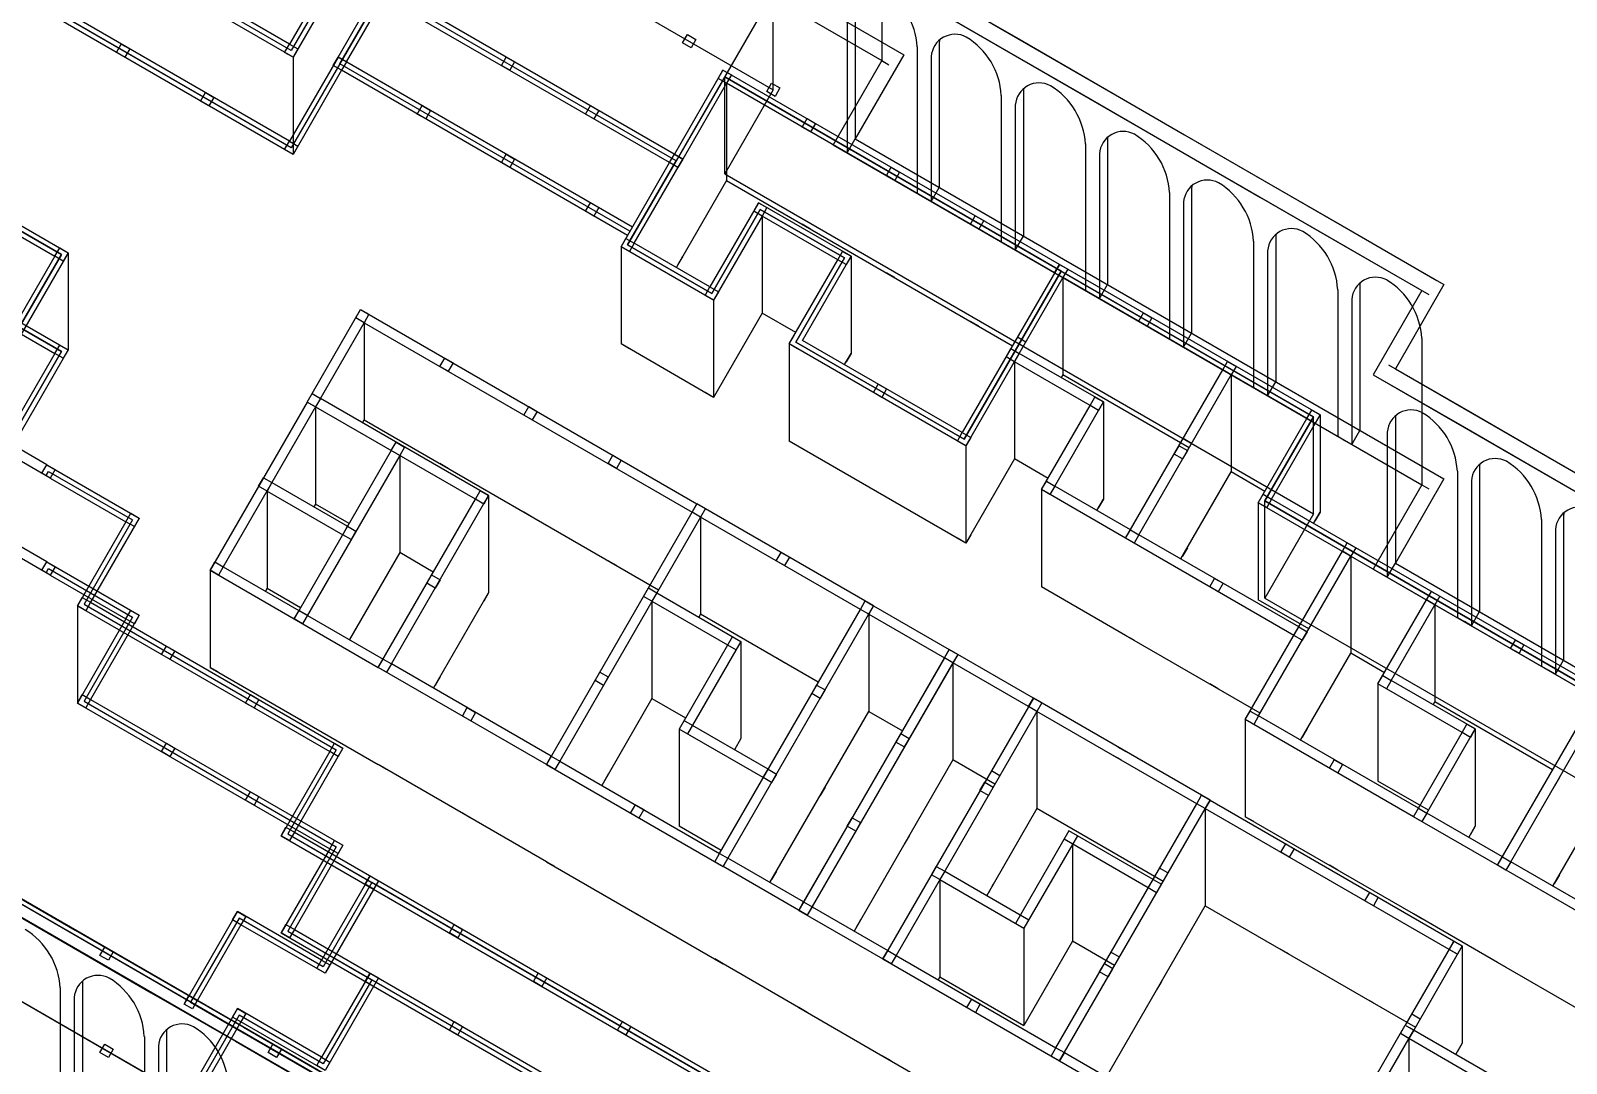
# Model space of a CAD drawing. Header units: metres. Extents: x 1950 to 2882, y 2050 to 2715.
# Drawn here: x 2013.29 to 2060.73, y 2200.71 to 2232.59 of the extents above; entities that cross this region are included whole.
import ezdxf

# ---------------------------------------------------------------- set-up
doc = ezdxf.new("R2010")
doc.units = ezdxf.units.M
for name, color, linetype in [('BRICK WALLS', 250, 'Continuous'), ('OUTLINE', 250, 'Continuous'), ('PILARS', 250, 'Continuous')]:
    doc.layers.add(name, color=color, linetype=linetype)
doc.layers.add('DOUBLE SKIN FACADE', color=250, linetype='Continuous', transparency=0.5)

msp = doc.modelspace()

# ---------------------------------------------------------------- linework, layer by layer
at = {"layer": 'BRICK WALLS'}
for p, q in [((2021.395, 2231.774), (2021.395, 2228.774)), ((2034.787, 2230.97), (2034.787, 2227.97)), ((2034.787, 2227.97), (2043.621, 2222.87)), ((2035.885, 2226.872), (2035.885, 2223.872)), ((2031.527, 2225.924), (2031.527, 2222.924)), ((2014.447, 2225.74), (2014.447, 2222.74)), ((2038.633, 2225.632), (2038.633, 2222.632)), ((2045.179, 2224.97), (2045.179, 2221.97)), ((2034.385, 2224.274), (2034.385, 2221.274)), ((2023.591, 2223.578), (2023.591, 2220.578)), ((2036.724, 2222.924), (2036.724, 2219.924)), ((2043.679, 2222.372), (2043.679, 2219.372)), ((2050.376, 2221.97), (2050.376, 2218.97)), ((2046.428, 2221.132), (2046.428, 2218.132)), ((2022.091, 2220.98), (2022.091, 2217.98)), ((2053.124, 2220.73), (2053.124, 2217.73)), ((2042.179, 2219.774), (2042.179, 2216.774)), ((2024.689, 2219.48), (2024.689, 2216.48)), ((2020.591, 2218.382), (2020.591, 2215.382)), ((2027.437, 2218.24), (2027.437, 2215.24)), ((2044.518, 2218.424), (2044.518, 2215.424)), ((2051.214, 2218.022), (2051.214, 2215.022)), ((2033.983, 2217.578), (2033.983, 2214.578)), ((2054.072, 2216.372), (2054.072, 2213.372)), ((2018.831, 2215.934), (2018.831, 2212.934)), ((2032.483, 2214.98), (2035.081, 2213.48)), ((2032.483, 2214.98), (2032.483, 2211.98)), ((2032.633, 2215.24), (2035.231, 2213.74)), ((2056.67, 2214.872), (2056.67, 2211.872)), ((2014.733, 2214.836), (2014.733, 2211.836)), ((2039.179, 2214.578), (2039.179, 2211.578)), ((2034.972, 2213.89), (2033.322, 2211.032)), ((2035.231, 2213.74), (2033.581, 2210.882)), ((2035.231, 2213.74), (2035.231, 2210.74)), ((2041.778, 2213.078), (2041.778, 2210.078)), ((2054.91, 2212.424), (2054.91, 2209.424)), ((2032.483, 2211.98), (2033.523, 2211.38)), ((2044.376, 2211.578), (2044.376, 2208.578)), ((2036.07, 2209.792), (2033.472, 2211.292)), ((2050.812, 2211.326), (2050.812, 2208.326)), ((2035.92, 2209.532), (2033.322, 2211.032)), ((2033.322, 2211.032), (2033.322, 2208.032)), ((2035.231, 2210.74), (2035.03, 2210.392)), ((2057.918, 2211.034), (2057.918, 2208.034)), ((2049.572, 2208.578), (2049.572, 2205.578)), ((2034.621, 2207.282), (2033.322, 2208.032)), ((2045.364, 2207.89), (2043.714, 2205.032)), ((2047.962, 2206.39), (2045.364, 2207.89)), ((2045.624, 2207.74), (2043.974, 2204.882)), ((2047.812, 2206.13), (2045.214, 2207.63)), ((2045.474, 2207.48), (2045.474, 2204.48)), ((2041.376, 2206.382), (2043.974, 2204.882)), ((2041.376, 2206.382), (2041.376, 2203.382)), ((2041.526, 2206.642), (2044.124, 2205.142)), ((2043.974, 2204.882), (2043.974, 2201.882)), ((2045.474, 2204.48), (2043.974, 2201.882)), ((2046.773, 2203.73), (2045.474, 2204.48)), ((2046.923, 2203.99), (2046.663, 2204.14)), ((2057.516, 2204.338), (2057.516, 2201.338)), ((2041.376, 2203.382), (2043.974, 2201.882)), ((2055.866, 2201.48), (2055.866, 2198.48))]:
    msp.add_line(p, q, dxfattribs=at)
for points in [[(2067.212, 2209.132), (2051.624, 2218.132), (2053.124, 2220.73), (2045.07, 2225.38), (2042.07, 2220.184), (2037.133, 2223.034), (2038.633, 2225.632), (2035.775, 2227.282), (2034.275, 2224.684), (2031.937, 2226.034), (2033.437, 2228.632), (2022.785, 2234.782), (2021.285, 2232.184), (1997.902, 2245.684), (1996.252, 2242.826), (2001.449, 2239.826), (1999.949, 2237.228), (2010.341, 2231.228), (2008.841, 2228.63), (2014.037, 2225.63), (2012.687, 2223.292), (2007.491, 2226.292), (2005.841, 2223.434), (2006.101, 2223.284)], [(2065.452, 2206.684), (2066.802, 2209.022), (2051.214, 2218.022), (2052.714, 2220.62), (2045.179, 2224.97), (2042.179, 2219.774), (2036.724, 2222.924), (2038.224, 2225.522), (2035.885, 2226.872), (2034.385, 2224.274), (2031.527, 2225.924), (2033.027, 2228.522), (2022.895, 2234.372), (2021.395, 2231.774), (1998.012, 2245.274), (1996.662, 2242.936), (2001.858, 2239.936), (2000.358, 2237.338), (2010.751, 2231.338), (2009.251, 2228.74), (2014.447, 2225.74), (2012.797, 2222.882), (2007.601, 2225.882), (2006.101, 2223.284)], [(2031.878, 2226.532), (2022.785, 2231.782), (2021.285, 2229.184), (1997.902, 2242.684), (1996.252, 2239.826), (2001.449, 2236.826), (1999.949, 2234.228), (2010.341, 2228.228), (2008.841, 2225.63), (2014.037, 2222.63), (2012.687, 2220.292), (2007.491, 2223.292), (2005.841, 2220.434), (2006.101, 2220.284)], [(2031.728, 2226.272), (2022.895, 2231.372), (2021.395, 2228.774), (1998.012, 2242.274), (1996.662, 2239.936), (2001.858, 2236.936), (2000.358, 2234.338), (2010.751, 2228.338), (2009.251, 2225.74), (2014.447, 2222.74), (2012.797, 2219.882), (2007.601, 2222.882), (2006.101, 2220.284)], [(2022.785, 2231.782), (2024.135, 2234.12), (2013.743, 2240.12)], [(2023.045, 2231.632), (2024.545, 2234.23), (2013.893, 2240.38)], [(2045.07, 2225.38), (2034.677, 2231.38), (2033.177, 2228.782)], [(2044.92, 2225.12), (2034.787, 2230.97), (2033.437, 2228.632)], [(2034.787, 2227.97), (2033.437, 2225.632)], [(2033.236, 2225.284), (2033.437, 2225.632)], [(2029.224, 2209.934), (2024.027, 2212.934), (2027.027, 2218.13), (2021.831, 2221.13), (2023.481, 2223.988), (2033.874, 2217.988)], [(2036.924, 2223.272), (2035.885, 2223.872), (2034.385, 2221.274), (2031.527, 2222.924)], [(2029.374, 2210.194), (2024.437, 2213.044), (2027.437, 2218.24), (2022.241, 2221.24), (2023.591, 2223.578), (2033.724, 2217.728)], [(2044.03, 2222.98), (2043.771, 2223.13)], [(2038.432, 2222.284), (2038.633, 2222.632)], [(2047.266, 2217.184), (2044.928, 2218.534), (2046.428, 2221.132), (2043.829, 2222.632)], [(2047.116, 2216.924), (2044.518, 2218.424), (2046.018, 2221.022), (2043.679, 2222.372)], [(2052.312, 2213.924), (2047.116, 2216.924), (2050.116, 2222.12)], [(2049.077, 2219.72), (2045.179, 2221.97), (2045.129, 2221.882)], [(2052.462, 2214.184), (2047.526, 2217.034), (2050.376, 2221.97)], [(2021.831, 2221.13), (2018.831, 2215.934), (2024.027, 2212.934)], [(2022.091, 2220.98), (2019.241, 2216.044), (2024.177, 2213.194)], [(2023.54, 2220.49), (2023.591, 2220.578), (2032.684, 2215.328)], [(2013.895, 2218.784), (2011.297, 2220.284)], [(2013.785, 2219.194), (2011.447, 2220.544)], [(2024.429, 2219.63), (2021.429, 2214.434)], [(2043.679, 2219.372), (2042.179, 2216.774), (2036.724, 2219.924)], [(2013.785, 2219.194), (2016.643, 2217.544), (2015.143, 2214.946), (2022.937, 2210.446), (2021.437, 2207.848), (2050.016, 2191.348), (2047.016, 2186.151), (2051.952, 2183.301), (2053.452, 2185.899), (2058.649, 2182.899), (2060.149, 2185.498), (2065.345, 2182.498), (2066.845, 2185.096), (2079.835, 2177.596), (2081.335, 2180.194), (2083.933, 2178.694), (2086.783, 2183.63)], [(2024.689, 2219.48), (2021.689, 2214.284)], [(2044.719, 2218.772), (2043.679, 2219.372)], [(2013.895, 2218.784), (2016.233, 2217.434), (2014.733, 2214.836), (2022.527, 2210.336), (2021.027, 2207.738), (2049.606, 2191.238), (2046.606, 2186.042)], [(2048.825, 2216.284), (2050.376, 2218.97)], [(2051.415, 2218.37), (2050.376, 2218.97)], [(2020.591, 2218.382), (2022.929, 2217.032)], [(2020.741, 2218.642), (2023.079, 2217.292)], [(2022.091, 2217.98), (2022.04, 2217.892)], [(2023.13, 2217.38), (2022.091, 2217.98)], [(2039.329, 2214.838), (2033.874, 2217.988), (2029.224, 2209.934), (2034.679, 2206.784), (2039.329, 2214.838)], [(2046.227, 2217.784), (2046.428, 2218.132)], [(2052.923, 2217.382), (2053.124, 2217.73)], [(2013.895, 2215.784), (2011.297, 2217.284)], [(2013.785, 2216.194), (2011.447, 2217.544)], [(2024.689, 2216.48), (2023.138, 2213.794)], [(2025.728, 2215.88), (2024.689, 2216.48)], [(2056.008, 2208.326), (2050.812, 2211.326), (2053.812, 2216.522)], [(2056.158, 2208.586), (2051.222, 2211.436), (2054.072, 2216.372)], [(2013.785, 2216.194), (2016.643, 2214.544), (2015.143, 2211.946), (2022.937, 2207.446), (2021.437, 2204.848), (2048.717, 2189.098)], [(2013.895, 2215.784), (2016.233, 2214.434), (2014.733, 2211.836), (2022.527, 2207.336), (2021.027, 2204.738), (2048.567, 2188.838)], [(2020.591, 2215.382), (2020.54, 2215.294)], [(2020.591, 2215.382), (2021.63, 2214.782)], [(2047.116, 2213.924), (2044.518, 2215.424)], [(2025.736, 2212.294), (2027.437, 2215.24)], [(2052.773, 2214.122), (2051.214, 2215.022)], [(2058.606, 2206.826), (2056.008, 2208.326), (2057.508, 2210.924), (2054.91, 2212.424), (2056.41, 2215.022)], [(2055.32, 2212.534), (2056.67, 2214.872)], [(2037.621, 2212.478), (2033.983, 2214.578), (2033.932, 2214.49)], [(2039.329, 2214.838), (2041.928, 2213.338), (2037.278, 2205.284), (2034.679, 2206.784)], [(2039.179, 2214.578), (2041.518, 2213.228), (2037.168, 2205.694), (2034.829, 2207.044)], [(2051.273, 2211.524), (2047.116, 2213.924)], [(2044.266, 2211.988), (2041.668, 2213.488), (2037.018, 2205.434), (2039.616, 2203.934)], [(2044.116, 2211.728), (2041.778, 2213.078), (2037.428, 2205.544), (2039.766, 2204.194)], [(2052.521, 2210.686), (2054.072, 2213.372)], [(2055.111, 2212.772), (2054.072, 2213.372)], [(2018.831, 2212.934), (2024.027, 2209.934)], [(2058.756, 2207.086), (2056.418, 2208.436), (2057.918, 2211.034), (2055.32, 2212.534)], [(2061.204, 2205.326), (2058.606, 2206.826), (2061.606, 2212.022)], [(2032.483, 2211.98), (2030.932, 2209.294)], [(2036.129, 2206.294), (2039.179, 2211.578)], [(2039.179, 2211.578), (2040.219, 2210.978)], [(2045.072, 2200.784), (2049.722, 2208.838), (2044.266, 2211.988), (2039.616, 2203.934), (2045.072, 2200.784)], [(2044.962, 2201.194), (2049.312, 2208.728), (2044.376, 2211.578), (2040.026, 2204.044), (2044.962, 2201.194)], [(2056.619, 2211.784), (2056.67, 2211.872)], [(2060.307, 2209.772), (2056.67, 2211.872)], [(2061.354, 2205.586), (2059.016, 2206.936), (2061.866, 2211.872)], [(2029.224, 2206.934), (2024.027, 2209.934)], [(2041.778, 2210.078), (2038.727, 2204.794)], [(2043.077, 2209.328), (2041.778, 2210.078), (2038.727, 2204.794)], [(2043.227, 2209.588), (2042.967, 2209.738)], [(2056.469, 2208.524), (2054.91, 2209.424)], [(2049.722, 2208.838), (2057.516, 2204.338)], [(2060.315, 2206.186), (2061.866, 2208.872)], [(2048.273, 2206.328), (2044.376, 2208.578), (2042.825, 2205.892)], [(2049.572, 2208.578), (2057.366, 2204.078)], [(2056.008, 2205.326), (2050.812, 2208.326)], [(2057.717, 2207.686), (2057.918, 2208.034)], [(2029.224, 2206.934), (2034.679, 2203.784)], [(2023.775, 2206.498), (2022.275, 2203.899), (2019.677, 2205.399), (2018.027, 2202.542)], [(2024.035, 2206.348), (2022.385, 2203.49), (2019.787, 2204.99), (2018.287, 2202.392)], [(2048.423, 2206.588), (2048.163, 2206.738)], [(2046.521, 2200.294), (2049.572, 2205.578)], [(2049.572, 2205.578), (2056.067, 2201.828)], [(2058.606, 2203.826), (2056.008, 2205.326)], [(2057.256, 2204.488), (2055.756, 2201.89)], [(2057.516, 2204.338), (2056.016, 2201.74)], [(2023.775, 2203.498), (2022.275, 2200.899), (2019.677, 2202.399), (2018.027, 2199.542)], [(2037.278, 2202.284), (2034.679, 2203.784)], [(2061.204, 2202.326), (2058.606, 2203.826)], [(2024.035, 2203.348), (2022.385, 2200.49), (2019.787, 2201.99), (2018.287, 2199.392)], [(2041.376, 2203.382), (2041.325, 2203.294)], [(2037.018, 2202.434), (2039.616, 2200.934)], [(2055.957, 2202.238), (2056.217, 2202.088)], [(2045.072, 2200.784), (2052.866, 2196.284), (2056.016, 2201.74)], [(2045.222, 2201.044), (2052.756, 2196.694), (2055.756, 2201.89)], [(2055.886, 2201.815), (2058.614, 2200.24), (2055.464, 2194.784), (2052.866, 2196.284)], [(2055.736, 2201.555), (2058.204, 2200.13), (2055.354, 2195.194), (2053.016, 2196.544)], [(2057.516, 2201.338), (2057.315, 2200.99)], [(2039.616, 2200.934), (2045.072, 2197.784)]]:
    msp.add_lwpolyline(points, dxfattribs=at)
msp.add_lwpolyline([(2038.92, 2214.728), (2033.983, 2217.578), (2029.633, 2210.044), (2034.57, 2207.194)], close=True, dxfattribs=at)
at = {"layer": 'DOUBLE SKIN FACADE'}
for p, q in [((2039.579, 2236.195), (2039.579, 2231.67)), ((2041.144, 2233.88), (2043.742, 2232.38)), ((2038.762, 2233.73), (2038.762, 2229.255)), ((2040.894, 2233.447), (2043.492, 2231.947)), ((2038.512, 2233.297), (2038.512, 2228.822)), ((2040.677, 2232.097), (2040.677, 2227.572)), ((2041.36, 2232.23), (2041.36, 2227.755)), ((2043.492, 2231.947), (2046.09, 2230.447)), ((2043.742, 2232.38), (2046.34, 2230.88)), ((2039.579, 2231.67), (2039.796, 2231.545)), ((2041.11, 2231.797), (2041.11, 2227.322)), ((2043.275, 2230.597), (2043.275, 2226.072)), ((2043.958, 2230.73), (2043.958, 2226.255)), ((2046.34, 2230.88), (2048.938, 2229.38)), ((2043.708, 2230.297), (2043.708, 2225.822)), ((2046.09, 2230.447), (2048.688, 2228.947)), ((2038.512, 2228.822), (2038.762, 2229.255)), ((2045.873, 2229.097), (2045.873, 2224.572)), ((2046.556, 2229.23), (2046.556, 2224.755)), ((2048.938, 2229.38), (2051.536, 2227.88)), ((2038.512, 2228.822), (2038.296, 2228.947)), ((2046.306, 2228.797), (2046.306, 2224.322)), ((2048.688, 2228.947), (2051.286, 2227.447)), ((2041.11, 2227.322), (2041.36, 2227.755)), ((2049.154, 2227.73), (2049.154, 2223.255)), ((2051.536, 2227.88), (2054.134, 2226.38)), ((2040.677, 2227.572), (2040.894, 2227.447)), ((2041.11, 2227.322), (2040.894, 2227.447)), ((2048.471, 2227.597), (2048.471, 2223.072)), ((2048.904, 2227.297), (2048.904, 2222.822)), ((2051.286, 2227.447), (2053.884, 2225.947)), ((2043.708, 2225.822), (2043.958, 2226.255)), ((2054.134, 2226.38), (2056.732, 2224.88)), ((2043.275, 2226.072), (2043.492, 2225.947)), ((2043.708, 2225.822), (2043.492, 2225.947)), ((2051.069, 2226.097), (2051.069, 2221.572)), ((2051.502, 2225.797), (2051.502, 2221.322)), ((2051.752, 2226.23), (2051.752, 2221.755)), ((2053.884, 2225.947), (2056.482, 2224.447)), ((2045.873, 2224.572), (2046.09, 2224.447)), ((2046.306, 2224.322), (2046.09, 2224.447)), ((2046.306, 2224.322), (2046.556, 2224.755)), ((2053.668, 2224.597), (2053.668, 2220.072)), ((2054.351, 2224.73), (2054.351, 2220.255)), ((2054.101, 2224.297), (2054.101, 2219.822)), ((2048.471, 2223.072), (2048.688, 2222.947)), ((2048.904, 2222.822), (2048.688, 2222.947)), ((2048.904, 2222.822), (2049.154, 2223.255)), ((2056.266, 2223.097), (2056.266, 2218.572)), ((2055.232, 2222.282), (2057.83, 2220.782)), ((2051.069, 2221.572), (2051.286, 2221.447)), ((2051.502, 2221.322), (2051.752, 2221.755)), ((2054.982, 2221.849), (2057.58, 2220.349)), ((2051.502, 2221.322), (2051.286, 2221.447)), ((2055.449, 2220.632), (2055.449, 2216.157)), ((2057.83, 2220.782), (2060.428, 2219.282)), ((2054.101, 2219.822), (2054.351, 2220.255)), ((2055.199, 2220.199), (2055.199, 2215.724)), ((2057.58, 2220.349), (2060.178, 2218.849)), ((2053.668, 2220.072), (2053.884, 2219.947)), ((2054.101, 2219.822), (2053.884, 2219.947)), ((2058.047, 2219.132), (2058.047, 2214.657)), ((2060.428, 2219.282), (2063.026, 2217.782)), ((2057.364, 2218.999), (2057.364, 2214.474)), ((2057.797, 2218.699), (2057.797, 2214.224)), ((2060.178, 2218.849), (2062.776, 2217.349)), ((2056.266, 2218.572), (2056.482, 2218.447)), ((2059.962, 2217.499), (2059.962, 2212.974)), ((2060.645, 2217.632), (2060.645, 2213.157)), ((2060.395, 2217.199), (2060.395, 2212.724)), ((2055.199, 2215.724), (2054.982, 2215.849)), ((2055.199, 2215.724), (2055.449, 2216.157)), ((2057.364, 2214.474), (2057.58, 2214.349)), ((2057.797, 2214.224), (2058.047, 2214.657)), ((2057.797, 2214.224), (2057.58, 2214.349)), ((2059.962, 2212.974), (2060.178, 2212.849)), ((2060.395, 2212.724), (2060.645, 2213.157)), ((2060.395, 2212.724), (2060.178, 2212.849)), ((2012.071, 2206.325), (2014.669, 2204.825)), ((2011.821, 2205.892), (2014.419, 2204.392)), ((2014.669, 2204.825), (2017.267, 2203.325)), ((2014.419, 2204.392), (2017.017, 2202.892)), ((2014.203, 2203.042), (2014.203, 2198.517)), ((2014.886, 2203.175), (2014.886, 2198.7)), ((2017.267, 2203.325), (2019.865, 2201.825)), ((2014.636, 2202.742), (2014.636, 2198.267)), ((2017.017, 2202.892), (2019.615, 2201.392)), ((2017.484, 2201.675), (2017.484, 2197.2)), ((2019.865, 2201.825), (2022.463, 2200.325)), ((2016.801, 2201.542), (2016.801, 2197.017)), ((2017.234, 2201.242), (2017.234, 2196.767)), ((2019.615, 2201.392), (2022.213, 2199.892))]:
    msp.add_line(p, q, dxfattribs=at)
for points in [[(2061.283, 2184.263), (2059.783, 2181.665), (2054.587, 2184.665), (2053.087, 2182.067), (2006.408, 2209.017), (2007.908, 2211.615), (2005.31, 2213.115), (2008.31, 2218.311), (2005.712, 2219.811), (2007.212, 2222.409), (2002.016, 2225.409), (2003.516, 2228.007), (1993.124, 2234.007), (1994.624, 2236.605), (1981.633, 2244.105), (1995.083, 2267.401), (2020.977, 2252.451), (2019.477, 2249.853), (2040.262, 2237.853), (2038.762, 2235.255), (2056.949, 2224.755), (2055.449, 2222.157), (2071.037, 2213.157)], [(2061.1, 2184.946), (2059.6, 2182.348), (2054.404, 2185.348), (2052.904, 2182.75), (2007.091, 2209.2), (2008.591, 2211.798), (2005.993, 2213.298), (2008.993, 2218.494), (2006.395, 2219.994), (2007.895, 2222.592), (2002.699, 2225.592), (2004.199, 2228.19), (1993.807, 2234.19), (1995.307, 2236.788), (1982.316, 2244.288), (1995.266, 2266.718), (2020.294, 2252.268), (2018.794, 2249.67), (2039.579, 2237.67), (2038.079, 2235.072), (2056.266, 2224.572), (2054.766, 2221.974), (2070.354, 2212.974)], [(1982.316, 2239.288), (1995.083, 2261.401), (2020.977, 2246.451), (2019.477, 2243.853), (2040.262, 2231.853), (2038.762, 2229.255), (2056.949, 2218.755), (2055.449, 2216.157), (2071.037, 2207.157), (2069.537, 2204.559), (2085.126, 2195.559), (2083.626, 2192.961), (2096.616, 2185.461), (2086.166, 2167.361), (2067.979, 2177.861), (2066.479, 2175.263), (2061.283, 2178.263), (2059.783, 2175.665), (2054.587, 2178.665), (2053.087, 2176.067), (2006.408, 2203.017), (2007.908, 2205.615), (2005.31, 2207.115), (2007.908, 2211.615)], [(1984.231, 2237.183), (1982.316, 2238.288), (1995.266, 2260.718), (2020.294, 2246.268), (2018.794, 2243.67), (2039.579, 2231.67), (2038.079, 2229.072), (2056.266, 2218.572), (2054.766, 2215.974), (2070.354, 2206.974)]]:
    msp.add_lwpolyline(points, dxfattribs=at)
for centre, radius, start, end in [((2038.429, 2231.97), 2.252, 3.2263, 58.8196), ((2041.846, 2231.746), 0.738, 62.0022, 175.9932), ((2042.096, 2232.179), 0.738, 169.803, 175.9932), ((2041.027, 2230.47), 2.252, 3.2263, 58.8196), ((2044.444, 2230.246), 0.738, 62.0022, 175.9932), ((2044.694, 2230.679), 0.738, 169.803, 175.9932), ((2043.625, 2228.97), 2.252, 3.2263, 58.8196), ((2047.042, 2228.746), 0.738, 62.0022, 175.9932), ((2047.292, 2229.179), 0.738, 169.803, 175.9932), ((2046.223, 2227.47), 2.252, 3.2263, 58.8196), ((2049.64, 2227.246), 0.738, 62.0022, 175.9932), ((2049.89, 2227.679), 0.738, 169.803, 175.9932), ((2048.821, 2225.97), 2.252, 3.2263, 58.8196), ((2052.239, 2225.746), 0.738, 62.0022, 175.9932), ((2052.489, 2226.179), 0.738, 169.803, 175.9932), ((2051.419, 2224.47), 2.252, 3.2263, 58.8196), ((2054.837, 2224.246), 0.738, 62.0022, 175.9932), ((2054.017, 2222.97), 2.252, 3.2263, 58.8196), ((2055.087, 2224.679), 0.738, 169.803, 175.9932), ((2055.935, 2220.147), 0.738, 62.0022, 175.9932), ((2056.185, 2220.58), 0.738, 169.803, 175.9932), ((2055.115, 2218.872), 2.252, 3.2263, 58.8196), ((2058.533, 2218.647), 0.738, 62.0022, 175.9932), ((2058.783, 2219.08), 0.738, 169.803, 175.9932), ((2057.713, 2217.372), 2.252, 3.2263, 58.8196), ((2061.131, 2217.147), 0.738, 62.0022, 175.9932), ((2061.381, 2217.58), 0.738, 169.803, 175.9932), ((2011.954, 2202.915), 2.252, 3.2263, 58.8196), ((2015.372, 2202.69), 0.738, 62.0022, 175.9932), ((2015.622, 2203.123), 0.738, 169.803, 175.9932), ((2014.552, 2201.415), 2.252, 3.2263, 58.8196), ((2017.97, 2201.19), 0.738, 62.0022, 175.9932), ((2018.22, 2201.623), 0.738, 169.803, 175.9932), ((2017.15, 2199.915), 2.252, 3.2263, 58.8196)]:
    msp.add_arc(centre, radius, start, end, dxfattribs=at)
at = {"layer": 'OUTLINE'}
for points in [[(2065.4, 2182.293), (2060.203, 2185.293), (2058.703, 2182.695), (2053.507, 2185.695), (2052.007, 2183.096), (2010.438, 2207.096), (2011.938, 2209.695), (2009.34, 2211.195), (2012.34, 2216.391), (2009.742, 2217.891), (2011.242, 2220.489), (2006.046, 2223.489), (2007.546, 2226.087), (1997.153, 2232.087), (1998.653, 2234.685), (1985.663, 2242.185), (1996.163, 2260.371)], [(1996.163, 2260.371), (2016.948, 2248.371), (2015.448, 2245.773), (2036.232, 2233.773), (2034.732, 2231.175), (2052.919, 2220.675), (2051.419, 2218.077), (2067.007, 2209.077)], [(2065.4, 2179.293), (2060.203, 2182.293), (2058.703, 2179.695), (2053.507, 2182.695), (2052.007, 2180.096), (2010.438, 2204.096), (2011.938, 2206.695), (2009.34, 2208.195), (2012.34, 2213.391), (2009.742, 2214.891), (2011.242, 2217.489), (2006.046, 2220.489), (2007.546, 2223.087), (1997.153, 2229.087), (1998.653, 2231.685), (1985.663, 2239.185), (1996.163, 2257.371)], [(1996.163, 2257.371), (2016.948, 2245.371), (2015.448, 2242.773), (2036.232, 2230.773), (2034.732, 2228.175), (2052.919, 2217.675), (2051.419, 2215.077), (2067.007, 2206.077)], [(2036.232, 2230.773), (2036.232, 2233.773)], [(2034.732, 2228.175), (2034.732, 2231.175)], [(2052.919, 2217.675), (2052.919, 2220.675)], [(2051.419, 2215.077), (2051.419, 2218.077)]]:
    msp.add_lwpolyline(points, dxfattribs=at)
at = {"layer": 'PILARS'}
for points in [[(2001.359, 2257.371), (2006.555, 2254.371), (2003.555, 2249.175), (2024.34, 2237.175), (2021.34, 2231.979), (1995.359, 2246.979), (2001.359, 2257.371)], [(2007.546, 2226.087), (2012.742, 2223.087), (2014.242, 2225.685), (2009.046, 2228.685), (2010.546, 2231.283), (2000.153, 2237.283), (2001.653, 2239.881), (1996.457, 2242.881), (1997.957, 2245.479), (1995.359, 2246.979), (1998.359, 2252.175), (1993.163, 2255.175), (1990.163, 2249.979), (1992.761, 2248.479), (1991.261, 2245.881), (1993.859, 2244.381), (1992.359, 2241.783), (1989.761, 2243.283), (1988.261, 2240.685), (1998.653, 2234.685), (1997.153, 2232.087), (2007.546, 2226.087)], [(2001.359, 2254.371), (2006.555, 2251.371), (2003.555, 2246.175), (2024.34, 2234.175), (2021.34, 2228.979), (1995.359, 2243.979), (2001.359, 2254.371)], [(2007.546, 2223.087), (2012.742, 2220.087), (2014.242, 2222.685), (2009.046, 2225.685), (2010.546, 2228.283), (2000.153, 2234.283), (2001.653, 2236.881), (1996.457, 2239.881), (1997.957, 2242.479), (1995.359, 2243.979), (1998.359, 2249.175), (1993.163, 2252.175), (1990.163, 2246.979), (1992.761, 2245.479), (1991.261, 2242.881), (1993.859, 2241.381), (1992.359, 2238.783), (1989.761, 2240.283), (1988.261, 2237.685), (1998.653, 2231.685), (1997.153, 2229.087), (2007.546, 2223.087)], [(2067.007, 2209.077), (2051.419, 2218.077), (2052.919, 2220.675), (2045.125, 2225.175), (2042.125, 2219.979), (2036.928, 2222.979), (2038.428, 2225.577), (2035.83, 2227.077), (2034.33, 2224.479), (2031.732, 2225.979), (2033.232, 2228.577), (2022.84, 2234.577), (2021.34, 2231.979), (1997.957, 2245.479), (1996.457, 2242.881), (2001.653, 2239.881), (2000.153, 2237.283), (2010.546, 2231.283), (2009.046, 2228.685), (2014.242, 2225.685), (2012.742, 2223.087), (2007.546, 2226.087)], [(2031.803, 2226.402), (2022.84, 2231.577), (2021.34, 2228.979), (1997.957, 2242.479), (1996.457, 2239.881), (2001.653, 2236.881), (2000.153, 2234.283), (2010.546, 2228.283), (2009.046, 2225.685), (2014.242, 2222.685), (2012.742, 2220.087), (2007.546, 2223.087)], [(2023.242, 2241.273), (2036.232, 2233.773), (2033.232, 2228.577), (2022.84, 2234.577), (2024.34, 2237.175), (2021.742, 2238.675), (2023.242, 2241.273)], [(2031.803, 2226.402), (2022.84, 2231.577), (2024.34, 2234.175), (2021.742, 2235.675), (2023.242, 2238.273)], [(2023.242, 2238.273), (2036.232, 2230.773)], [(2033.579, 2232.478), (2033.839, 2232.328), (2033.689, 2232.068), (2033.429, 2232.218), (2033.579, 2232.478)], [(2016.089, 2232.184), (2016.349, 2232.034), (2016.199, 2231.774), (2015.939, 2231.924), (2016.089, 2232.184)], [(2021.285, 2232.184), (2021.545, 2232.034), (2021.395, 2231.774), (2021.135, 2231.924), (2021.285, 2232.184)], [(2022.785, 2231.782), (2023.045, 2231.632), (2022.895, 2231.372), (2022.635, 2231.522), (2022.785, 2231.782)], [(2027.981, 2231.782), (2028.241, 2231.632), (2028.091, 2231.372), (2027.831, 2231.522), (2027.981, 2231.782)], [(2034.732, 2231.175), (2031.732, 2225.979), (2034.33, 2224.479), (2035.83, 2227.077), (2038.428, 2225.577), (2036.928, 2222.979), (2042.125, 2219.979), (2045.125, 2225.175), (2034.732, 2231.175)], [(2034.677, 2231.38), (2034.937, 2231.23), (2034.787, 2230.97), (2034.527, 2231.12), (2034.677, 2231.38)], [(2018.687, 2230.684), (2018.947, 2230.534), (2018.797, 2230.274), (2018.537, 2230.424), (2018.687, 2230.684)], [(2036.177, 2230.978), (2036.437, 2230.828), (2036.287, 2230.568), (2036.027, 2230.718), (2036.177, 2230.978)], [(2025.383, 2230.282), (2025.643, 2230.132), (2025.493, 2229.872), (2025.233, 2230.022), (2025.383, 2230.282)], [(2030.579, 2230.282), (2030.839, 2230.132), (2030.689, 2229.872), (2030.429, 2230.022), (2030.579, 2230.282)], [(2037.275, 2229.88), (2037.535, 2229.73), (2037.385, 2229.47), (2037.125, 2229.62), (2037.275, 2229.88)], [(2021.285, 2229.184), (2021.545, 2229.034), (2021.395, 2228.774), (2021.135, 2228.924), (2021.285, 2229.184)], [(2027.981, 2228.782), (2028.241, 2228.632), (2028.091, 2228.372), (2027.831, 2228.522), (2027.981, 2228.782)], [(2033.177, 2228.782), (2033.437, 2228.632), (2033.287, 2228.372), (2033.027, 2228.522), (2033.177, 2228.782)], [(2039.874, 2228.38), (2040.133, 2228.23), (2039.983, 2227.97), (2039.724, 2228.12), (2039.874, 2228.38)], [(2030.579, 2227.282), (2030.839, 2227.132), (2030.689, 2226.872), (2030.429, 2227.022), (2030.579, 2227.282)], [(2035.775, 2227.282), (2036.035, 2227.132), (2035.885, 2226.872), (2035.625, 2227.022), (2035.775, 2227.282)], [(2042.472, 2226.88), (2042.731, 2226.73), (2042.581, 2226.47), (2042.322, 2226.62), (2042.472, 2226.88)], [(2037.385, 2226.47), (2037.125, 2226.62)], [(2014.187, 2225.89), (2014.447, 2225.74), (2014.297, 2225.48), (2014.037, 2225.63), (2014.187, 2225.89)], [(2031.677, 2226.184), (2031.937, 2226.034), (2031.787, 2225.774), (2031.527, 2225.924), (2031.677, 2226.184)], [(2038.374, 2225.782), (2038.633, 2225.632), (2038.483, 2225.372), (2038.224, 2225.522), (2038.374, 2225.782)], [(2033.437, 2225.632), (2033.287, 2225.372)], [(2045.07, 2225.38), (2045.329, 2225.23), (2045.179, 2224.97), (2044.92, 2225.12), (2045.07, 2225.38)], [(2039.983, 2224.97), (2039.724, 2225.12)], [(2034.275, 2224.684), (2034.535, 2224.534), (2034.385, 2224.274), (2034.125, 2224.424), (2034.275, 2224.684)], [(2023.481, 2223.988), (2023.741, 2223.838), (2023.591, 2223.578), (2023.331, 2223.728), (2023.481, 2223.988)], [(2047.668, 2223.88), (2047.928, 2223.73), (2047.778, 2223.47), (2047.518, 2223.62), (2047.668, 2223.88)], [(2042.581, 2223.47), (2042.322, 2223.62)], [(2031.787, 2222.774), (2031.527, 2222.924)], [(2036.983, 2222.774), (2036.724, 2222.924), (2036.874, 2223.184)], [(2043.955, 2222.85), (2043.696, 2223)], [(2014.187, 2222.89), (2014.447, 2222.74), (2014.297, 2222.48), (2014.037, 2222.63), (2014.187, 2222.89)], [(2026.079, 2222.488), (2026.339, 2222.338), (2026.189, 2222.078), (2025.929, 2222.228), (2026.079, 2222.488)], [(2038.633, 2222.632), (2038.483, 2222.372)], [(2043.57, 2222.782), (2043.829, 2222.632), (2043.679, 2222.372), (2043.42, 2222.522), (2043.57, 2222.782)], [(2050.266, 2222.38), (2050.526, 2222.23), (2050.376, 2221.97), (2050.116, 2222.12), (2050.266, 2222.38)], [(2034.535, 2221.534), (2034.385, 2221.274), (2034.125, 2221.424)], [(2039.472, 2221.684), (2039.731, 2221.534), (2039.581, 2221.274), (2039.322, 2221.424), (2039.472, 2221.684)], [(2021.981, 2221.39), (2022.241, 2221.24), (2022.091, 2220.98), (2021.831, 2221.13), (2021.981, 2221.39)], [(2046.168, 2221.282), (2046.428, 2221.132), (2046.278, 2220.872), (2046.018, 2221.022), (2046.168, 2221.282)], [(2028.677, 2220.988), (2028.937, 2220.838), (2028.787, 2220.578), (2028.527, 2220.728), (2028.677, 2220.988)], [(2047.778, 2220.47), (2047.518, 2220.62)], [(2052.864, 2220.88), (2053.124, 2220.73), (2052.974, 2220.47), (2052.714, 2220.62), (2052.864, 2220.88)], [(2042.07, 2220.184), (2042.329, 2220.034), (2042.179, 2219.774), (2041.92, 2219.924), (2042.07, 2220.184)], [(2024.579, 2219.89), (2024.839, 2219.74), (2024.689, 2219.48), (2024.429, 2219.63), (2024.579, 2219.89)], [(2036.983, 2219.774), (2036.724, 2219.924)], [(2048.766, 2219.782), (2049.026, 2219.632), (2048.876, 2219.372), (2048.616, 2219.522), (2048.766, 2219.782)], [(2049.152, 2219.85), (2048.892, 2220)], [(2013.785, 2219.194), (2014.045, 2219.044), (2013.895, 2218.784), (2013.635, 2218.934), (2013.785, 2219.194)], [(2026.189, 2219.078), (2025.929, 2219.228)], [(2031.275, 2219.488), (2031.535, 2219.338), (2031.385, 2219.078), (2031.125, 2219.228), (2031.275, 2219.488)], [(2013.765, 2218.859), (2013.84, 2218.989), (2016.438, 2217.489), (2014.938, 2214.891), (2022.732, 2210.391), (2021.232, 2207.793), (2023.83, 2206.293), (2022.33, 2203.695), (2019.732, 2205.195), (2018.232, 2202.596), (2010.438, 2207.096), (2011.938, 2209.695), (2009.34, 2211.195)], [(2013.765, 2218.859), (2013.84, 2218.989), (2016.438, 2217.489), (2014.938, 2214.891), (2022.732, 2210.391), (2021.232, 2207.793), (2049.811, 2191.293), (2046.811, 2186.096), (2052.007, 2183.096), (2053.507, 2185.695), (2058.703, 2182.695), (2060.203, 2185.293), (2065.4, 2182.293), (2066.9, 2184.891), (2079.89, 2177.391), (2081.39, 2179.989), (2083.988, 2178.489), (2086.988, 2183.685), (2085.819, 2184.36)], [(2020.481, 2218.792), (2020.741, 2218.642), (2020.591, 2218.382), (2020.331, 2218.532), (2020.481, 2218.792)], [(2044.668, 2218.684), (2044.928, 2218.534), (2044.778, 2218.274), (2044.518, 2218.424), (2044.668, 2218.684)], [(2027.177, 2218.39), (2027.437, 2218.24), (2027.287, 2217.98), (2027.027, 2218.13), (2027.177, 2218.39)], [(2051.364, 2218.282), (2051.624, 2218.132), (2051.474, 2217.872), (2051.214, 2218.022), (2051.364, 2218.282)], [(2028.787, 2217.578), (2028.527, 2217.728)], [(2033.874, 2217.988), (2034.133, 2217.838), (2033.983, 2217.578), (2033.724, 2217.728), (2033.874, 2217.988)], [(2046.428, 2218.132), (2046.278, 2217.872)], [(2053.124, 2217.73), (2052.974, 2217.47)], [(2016.383, 2217.694), (2016.643, 2217.544), (2016.493, 2217.284), (2016.233, 2217.434), (2016.383, 2217.694)], [(2023.079, 2217.292), (2023.339, 2217.142), (2023.189, 2216.882), (2022.929, 2217.032), (2023.079, 2217.292)], [(2042.329, 2217.034), (2042.329, 2217.034), (2042.179, 2216.774), (2041.92, 2216.924)], [(2047.266, 2217.184), (2047.526, 2217.034), (2047.376, 2216.774), (2047.116, 2216.924), (2047.266, 2217.184)], [(2053.962, 2216.782), (2054.222, 2216.632), (2054.072, 2216.372), (2053.812, 2216.522), (2053.962, 2216.782)], [(2036.472, 2216.488), (2036.731, 2216.338), (2036.581, 2216.078), (2036.322, 2216.228), (2036.472, 2216.488)], [(2049.026, 2216.632), (2048.876, 2216.372)], [(2013.765, 2215.859), (2013.84, 2215.989), (2016.438, 2214.489), (2014.938, 2211.891), (2022.732, 2207.391), (2021.232, 2204.793), (2023.83, 2203.293), (2022.33, 2200.695), (2019.732, 2202.195), (2018.232, 2199.596), (2010.438, 2204.096), (2011.938, 2206.695), (2009.34, 2208.195)], [(2013.785, 2216.194), (2014.045, 2216.044), (2013.895, 2215.784), (2013.635, 2215.934), (2013.785, 2216.194)], [(2013.765, 2215.859), (2013.84, 2215.989), (2016.438, 2214.489), (2014.938, 2211.891), (2022.732, 2207.391), (2021.232, 2204.793), (2048.642, 2188.968)], [(2018.981, 2216.194), (2019.241, 2216.044), (2019.091, 2215.784), (2018.831, 2215.934), (2018.981, 2216.194)], [(2031.385, 2216.078), (2031.125, 2216.228)], [(2025.677, 2215.792), (2025.937, 2215.642), (2025.787, 2215.382), (2025.527, 2215.532), (2025.677, 2215.792)], [(2032.374, 2215.39), (2032.633, 2215.24), (2032.483, 2214.98), (2032.224, 2215.13), (2032.374, 2215.39)], [(2049.864, 2215.684), (2050.124, 2215.534), (2049.974, 2215.274), (2049.714, 2215.424), (2049.864, 2215.684)], [(2014.883, 2215.096), (2015.143, 2214.946), (2014.993, 2214.686), (2014.733, 2214.836), (2014.883, 2215.096)], [(2027.437, 2215.24), (2027.287, 2214.98)], [(2039.07, 2214.988), (2039.329, 2214.838), (2039.179, 2214.578), (2038.92, 2214.728), (2039.07, 2214.988)], [(2051.474, 2214.872), (2051.214, 2215.022)], [(2056.56, 2215.282), (2056.82, 2215.132), (2056.67, 2214.872), (2056.41, 2215.022), (2056.56, 2215.282)], [(2016.383, 2214.694), (2016.643, 2214.544), (2016.493, 2214.284), (2016.233, 2214.434), (2016.383, 2214.694)], [(2021.579, 2214.694), (2021.839, 2214.544), (2021.689, 2214.284), (2021.429, 2214.434), (2021.579, 2214.694)], [(2023.339, 2214.142), (2023.189, 2213.882)], [(2047.376, 2213.774), (2047.116, 2213.924)], [(2052.462, 2214.184), (2052.722, 2214.034), (2052.572, 2213.774), (2052.312, 2213.924), (2052.462, 2214.184)], [(2017.481, 2213.596), (2017.741, 2213.446), (2017.591, 2213.186), (2017.331, 2213.336), (2017.481, 2213.596)], [(2041.668, 2213.488), (2041.928, 2213.338), (2041.778, 2213.078), (2041.518, 2213.228), (2041.668, 2213.488)], [(2059.158, 2213.782), (2059.418, 2213.632), (2059.268, 2213.372), (2059.008, 2213.522), (2059.158, 2213.782)], [(2024.177, 2213.194), (2024.437, 2213.044), (2024.287, 2212.784), (2024.027, 2212.934), (2024.177, 2213.194)], [(2036.581, 2213.078), (2036.322, 2213.228)], [(2019.091, 2212.784), (2018.831, 2212.934)], [(2025.937, 2212.642), (2025.787, 2212.382)], [(2030.874, 2212.792), (2031.133, 2212.642), (2030.983, 2212.382), (2030.724, 2212.532), (2030.874, 2212.792)], [(2055.06, 2212.684), (2055.32, 2212.534), (2055.17, 2212.274), (2054.91, 2212.424), (2055.06, 2212.684)], [(2014.883, 2212.096), (2015.143, 2211.946), (2014.993, 2211.686), (2014.733, 2211.836), (2014.883, 2212.096)], [(2020.079, 2212.096), (2020.339, 2211.946), (2020.189, 2211.686), (2019.929, 2211.836), (2020.079, 2212.096)], [(2037.57, 2212.39), (2037.829, 2212.24), (2037.679, 2211.98), (2037.42, 2212.13), (2037.57, 2212.39)], [(2049.974, 2212.274), (2049.714, 2212.424)], [(2026.775, 2211.694), (2027.035, 2211.544), (2026.885, 2211.284), (2026.625, 2211.434), (2026.775, 2211.694)], [(2044.266, 2211.988), (2044.526, 2211.838), (2044.376, 2211.578), (2044.116, 2211.728), (2044.266, 2211.988)], [(2050.962, 2211.586), (2051.222, 2211.436), (2051.072, 2211.176), (2050.812, 2211.326), (2050.962, 2211.586)], [(2021.689, 2211.284), (2021.429, 2211.434)], [(2057.658, 2211.184), (2057.918, 2211.034), (2057.768, 2210.774), (2057.508, 2210.924), (2057.658, 2211.184)], [(2017.481, 2210.596), (2017.741, 2210.446), (2017.591, 2210.186), (2017.331, 2210.336), (2017.481, 2210.596)], [(2022.677, 2210.596), (2022.937, 2210.446), (2022.787, 2210.186), (2022.527, 2210.336), (2022.677, 2210.596)], [(2040.168, 2210.89), (2040.428, 2210.74), (2040.278, 2210.48), (2040.018, 2210.63), (2040.168, 2210.89)], [(2052.722, 2211.034), (2052.572, 2210.774)], [(2029.374, 2210.194), (2029.633, 2210.044), (2029.483, 2209.784), (2029.224, 2209.934), (2029.374, 2210.194)], [(2046.974, 2210.078), (2046.714, 2210.228)], [(2046.864, 2210.488), (2047.124, 2210.338)], [(2059.268, 2210.372), (2059.008, 2210.522)], [(2024.287, 2209.784), (2024.027, 2209.934)], [(2031.133, 2209.642), (2030.983, 2209.382)], [(2036.07, 2209.792), (2036.329, 2209.642), (2036.179, 2209.382), (2035.92, 2209.532), (2036.07, 2209.792)], [(2053.56, 2210.086), (2053.82, 2209.936), (2053.67, 2209.676), (2053.41, 2209.826), (2053.56, 2210.086)], [(2060.106, 2209.424), (2060.256, 2209.684)], [(2037.829, 2209.24), (2037.679, 2208.98)], [(2042.766, 2209.39), (2043.026, 2209.24), (2042.876, 2208.98), (2042.616, 2209.13), (2042.766, 2209.39)], [(2055.17, 2209.274), (2054.91, 2209.424)], [(2060.516, 2209.534), (2060.366, 2209.274)], [(2020.079, 2209.096), (2020.339, 2208.946), (2020.189, 2208.686), (2019.929, 2208.836), (2020.079, 2209.096)], [(2031.972, 2208.694), (2032.231, 2208.544), (2032.081, 2208.284), (2031.822, 2208.434), (2031.972, 2208.694)], [(2049.462, 2208.988), (2049.722, 2208.838), (2049.572, 2208.578), (2049.312, 2208.728), (2049.462, 2208.988)], [(2026.885, 2208.284), (2026.625, 2208.434)], [(2038.668, 2208.292), (2038.928, 2208.142), (2038.778, 2207.882), (2038.518, 2208.032), (2038.668, 2208.292)], [(2051.072, 2208.176), (2050.812, 2208.326)], [(2056.158, 2208.586), (2056.418, 2208.436), (2056.268, 2208.176), (2056.008, 2208.326), (2056.158, 2208.586)], [(2021.177, 2207.998), (2021.437, 2207.848), (2021.287, 2207.588), (2021.027, 2207.738), (2021.177, 2207.998)], [(2057.918, 2208.034), (2057.768, 2207.774)], [(2022.677, 2207.596), (2022.937, 2207.446), (2022.787, 2207.186), (2022.527, 2207.336), (2022.677, 2207.596)], [(2040.428, 2207.74), (2040.278, 2207.48)], [(2052.06, 2207.488), (2052.32, 2207.338), (2052.17, 2207.078), (2051.91, 2207.228), (2052.06, 2207.488)], [(2029.483, 2206.784), (2029.224, 2206.934)], [(2034.57, 2207.194), (2034.829, 2207.044), (2034.679, 2206.784), (2034.42, 2206.934), (2034.57, 2207.194)], [(2046.974, 2207.078), (2046.714, 2207.228)], [(2053.67, 2206.676), (2053.41, 2206.826)], [(2058.756, 2207.086), (2059.016, 2206.936), (2058.866, 2206.676), (2058.606, 2206.826), (2058.756, 2207.086)], [(2023.775, 2206.498), (2024.035, 2206.348), (2023.885, 2206.088), (2023.625, 2206.238), (2023.775, 2206.498)], [(2036.329, 2206.642), (2036.179, 2206.382)], [(2041.266, 2206.792), (2041.526, 2206.642), (2041.376, 2206.382), (2041.116, 2206.532), (2041.266, 2206.792)], [(2047.962, 2206.39), (2048.222, 2206.24), (2048.072, 2205.98), (2047.812, 2206.13), (2047.962, 2206.39)], [(2060.516, 2206.534), (2060.366, 2206.274)], [(2046.811, 2186.096), (2049.811, 2191.293), (2023.83, 2206.293), (2022.33, 2203.695), (2019.732, 2205.195), (2018.232, 2202.596), (2046.811, 2186.096)], [(2043.026, 2206.24), (2042.876, 2205.98)], [(2054.658, 2205.988), (2054.918, 2205.838), (2054.768, 2205.578), (2054.508, 2205.728), (2054.658, 2205.988)], [(2019.677, 2205.399), (2019.937, 2205.249), (2019.787, 2204.99), (2019.527, 2205.14), (2019.677, 2205.399)], [(2032.081, 2205.284), (2031.822, 2205.434)], [(2037.168, 2205.694), (2037.428, 2205.544), (2037.278, 2205.284), (2037.018, 2205.434), (2037.168, 2205.694)], [(2021.177, 2204.998), (2021.437, 2204.848), (2021.287, 2204.588), (2021.027, 2204.738), (2021.177, 2204.998)], [(2026.374, 2204.998), (2026.633, 2204.848), (2026.483, 2204.588), (2026.224, 2204.738), (2026.374, 2204.998)], [(2038.928, 2205.142), (2038.778, 2204.882)], [(2056.268, 2205.176), (2056.008, 2205.326)], [(2057.256, 2204.488), (2057.516, 2204.338), (2057.366, 2204.078), (2057.106, 2204.228), (2057.256, 2204.488)], [(2015.579, 2204.301), (2015.839, 2204.151), (2015.689, 2203.892), (2015.429, 2204.042), (2015.579, 2204.301)], [(2039.766, 2204.194), (2040.026, 2204.044), (2039.876, 2203.784), (2039.616, 2203.934), (2039.766, 2204.194)], [(2052.17, 2204.078), (2051.91, 2204.228)], [(2022.275, 2203.899), (2022.535, 2203.749), (2022.385, 2203.49), (2022.125, 2203.64), (2022.275, 2203.899)], [(2023.775, 2203.498), (2024.035, 2203.348), (2023.885, 2203.088), (2023.625, 2203.238), (2023.775, 2203.498)], [(2028.972, 2203.498), (2029.231, 2203.348), (2029.081, 2203.088), (2028.822, 2203.238), (2028.972, 2203.498)], [(2034.679, 2203.784), (2034.42, 2203.934)], [(2046.462, 2203.792), (2046.722, 2203.642), (2046.572, 2203.382), (2046.312, 2203.532), (2046.462, 2203.792)], [(2058.866, 2203.676), (2058.606, 2203.826)], [(2048.642, 2188.968), (2023.83, 2203.293), (2022.33, 2200.695), (2019.732, 2202.195), (2018.232, 2199.596), (2046.606, 2183.215)], [(2048.222, 2203.24), (2048.072, 2202.98)], [(2018.177, 2202.801), (2018.437, 2202.651), (2018.287, 2202.392), (2018.027, 2202.542), (2018.177, 2202.801)], [(2042.364, 2202.694), (2042.624, 2202.544), (2042.474, 2202.284), (2042.214, 2202.434), (2042.364, 2202.694)], [(2054.768, 2202.578), (2054.508, 2202.728)], [(2019.677, 2202.399), (2019.937, 2202.249), (2019.787, 2201.99), (2019.527, 2202.14), (2019.677, 2202.399)], [(2037.278, 2202.284), (2037.018, 2202.434)], [(2026.374, 2201.998), (2026.633, 2201.848), (2026.483, 2201.588), (2026.224, 2201.738), (2026.374, 2201.998)], [(2031.57, 2201.998), (2031.829, 2201.848), (2031.679, 2201.588), (2031.42, 2201.738), (2031.57, 2201.998)], [(2055.756, 2201.89), (2056.016, 2201.74), (2055.866, 2201.48), (2055.606, 2201.63), (2055.756, 2201.89)], [(2015.579, 2201.301), (2015.839, 2201.151), (2015.689, 2200.892), (2015.429, 2201.042), (2015.579, 2201.301)], [(2020.775, 2201.301), (2021.035, 2201.151), (2020.885, 2200.892), (2020.625, 2201.042), (2020.775, 2201.301)], [(2044.962, 2201.194), (2045.222, 2201.044), (2045.072, 2200.784), (2044.812, 2200.934), (2044.962, 2201.194)], [(2057.516, 2201.338), (2057.366, 2201.078)], [(2022.275, 2200.899), (2022.535, 2200.749), (2022.385, 2200.49), (2022.125, 2200.64), (2022.275, 2200.899)], [(2039.876, 2200.784), (2039.616, 2200.934)]]:
    msp.add_lwpolyline(points, dxfattribs=at)
for points in [[(2049.572, 2205.578), (2049.572, 2205.578)], [(2041.116, 2203.532), (2041.116, 2203.532)]]:
    msp.add_lwpolyline(points, close=True, dxfattribs=at)

doc.saveas('drawing.dxf')
